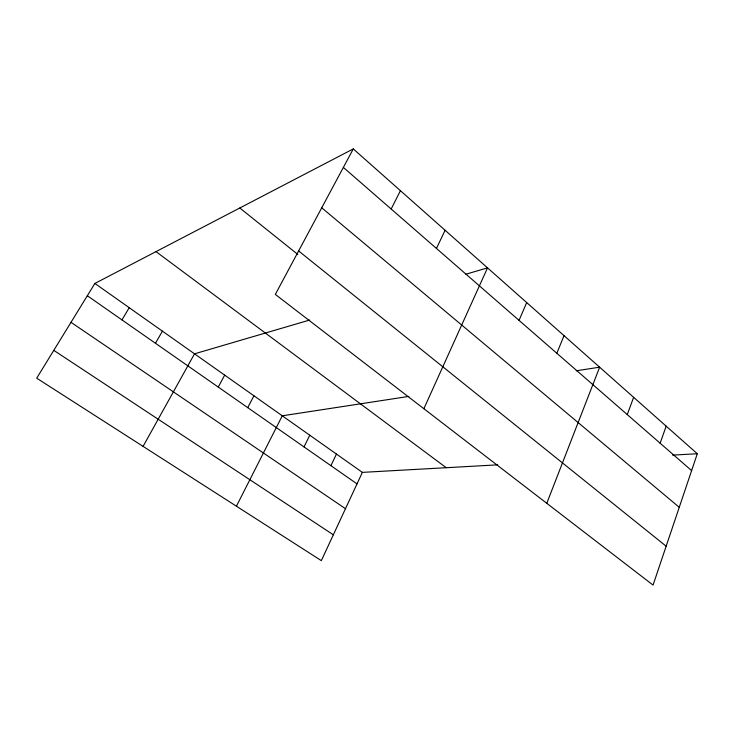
<?xml version="1.0" encoding="UTF-8"?>
<svg xmlns="http://www.w3.org/2000/svg" width="734" height="734" viewBox="0 0 734 734"><rect width="100%" height="100%" fill="white"/><g stroke="black" fill="none" stroke-linecap="round" stroke-linejoin="round"><path stroke-width="1.1" d="M697.3 453.74L653.058 585.09L275.333 294.407L353.283 148.91L697.3 453.74L672.656 455.108M660.15 443.217L666.169 426.151M627.267 414.582L633.644 397.333M546.775 503.304L599.632 367.193L576.236 370.78M556.831 353.256L564.024 335.64M519.057 320.363L526.7 302.564M423.867 408.71L487.532 267.864L465.879 274.222M497.716 464.842L362.367 472.375L321.336 560.638L36.7 378.184L94.879 283.443L353.283 148.91M330.906 465.668L336.456 454.071M436.446 248.431L445.116 230.283M304.023 446.905L309.766 435.225M391.167 209.007L400.425 190.684M236.421 506.212L282.269 415.802L408.856 396.415M247.734 407.636L253.927 395.782M218.255 387.075L224.687 375.129M143.084 446.373L194.519 353.825L309.665 320.042M155.461 343.264L162.416 331.144M121.972 319.905L129.221 307.702M53.793 350.357L333.346 534.811M70.996 322.327L345.475 508.708M87.328 295.738L357.018 483.88M94.879 283.443L362.367 472.375M156.003 251.615L446.226 467.705M239.816 207.988L297.784 254.423M298.61 250.945L666.151 546.197M321.731 207.795L679.262 507.295M343.374 167.407L691.611 470.613"/></g></svg>
